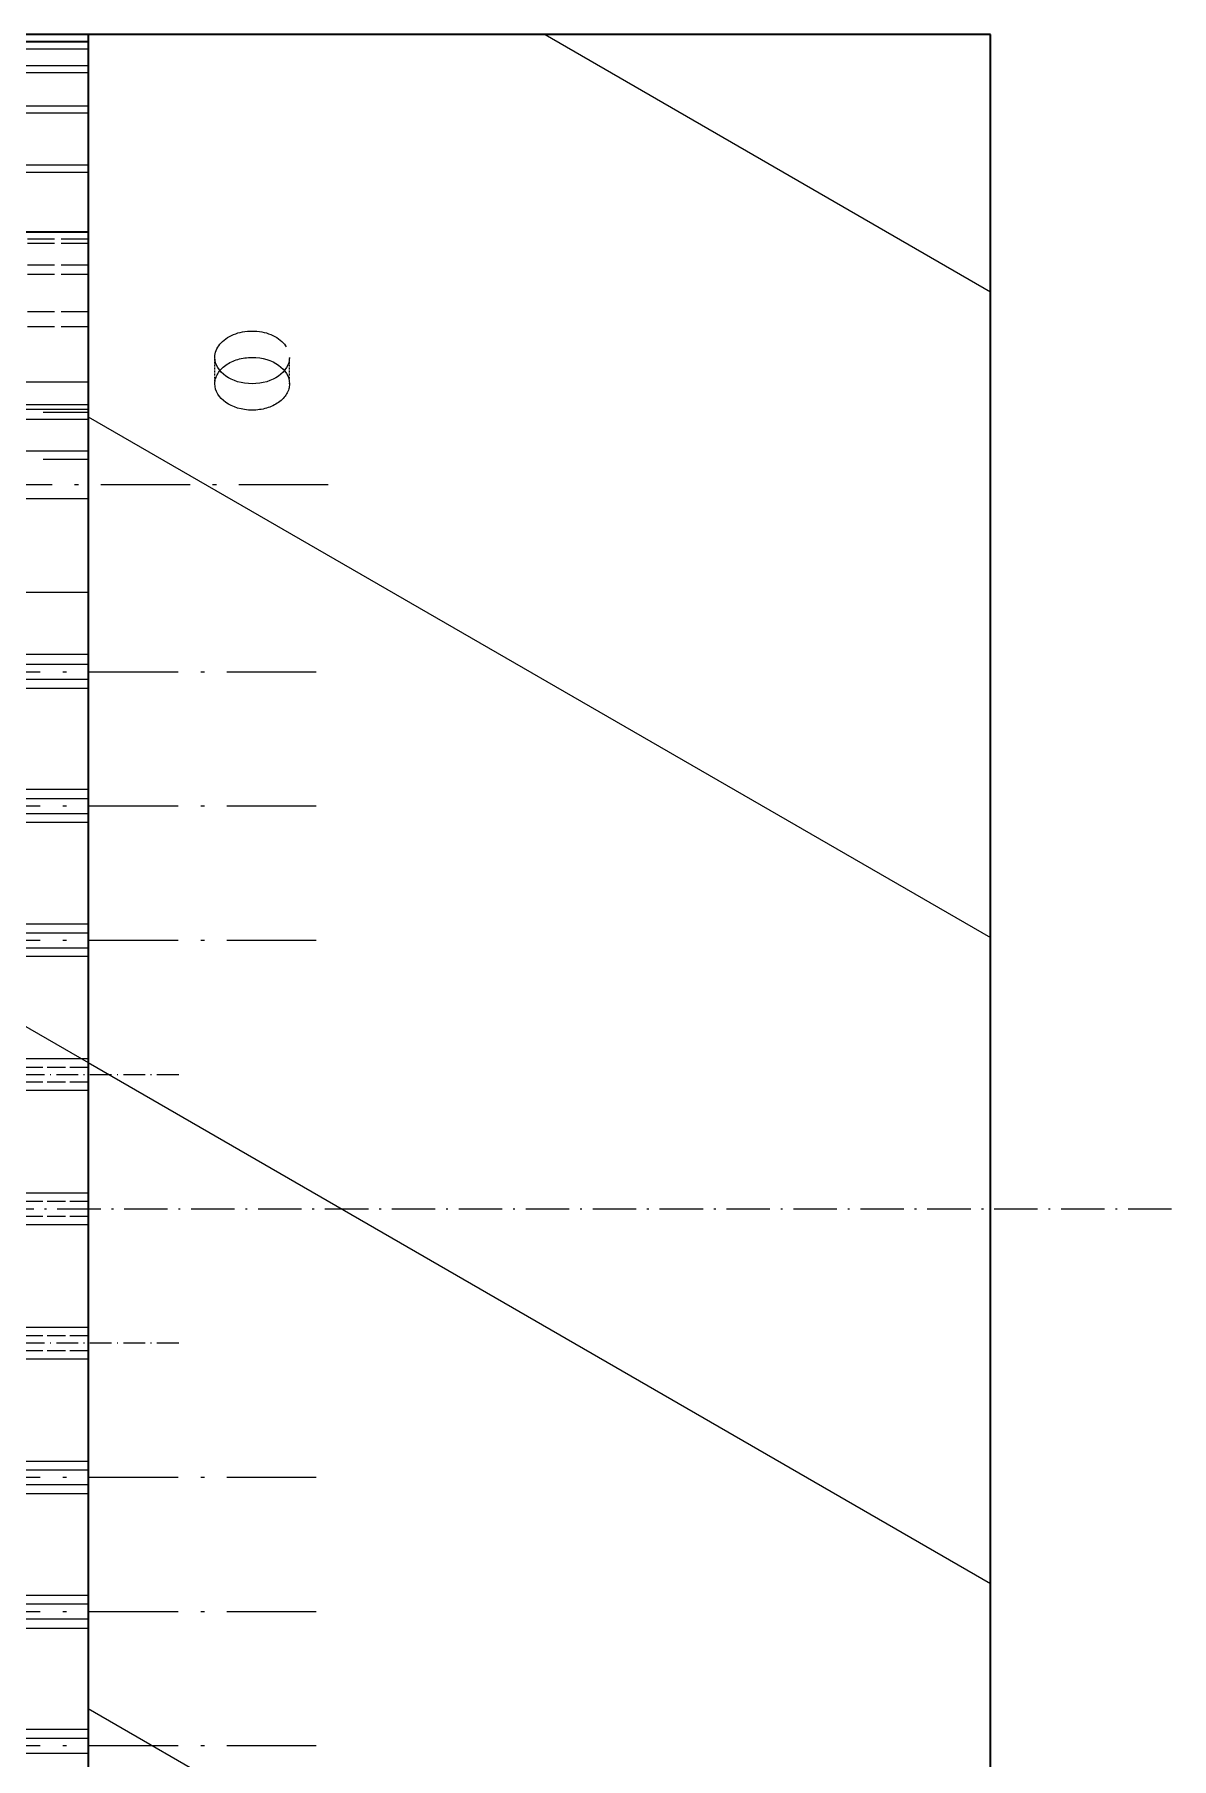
# Model space of a CAD drawing. Header units: millimetres. Extents: x 11998 to 41405, y 7807 to 28602.
# Drawn here: x 23135.1 to 23287.6, y 15451.1 to 15682.2 of the extents above; entities that cross this region are included whole.
import ezdxf

# ---------------------------------------------------------------- set-up
doc = ezdxf.new("R2010")
doc.units = ezdxf.units.MM
doc.linetypes.add('DASHDOT', pattern=[18.5, 12, -3, 0.5, -3])
doc.linetypes.add('DASHED', pattern=[15, 12, -3])

# ---------------------------------------------------------------- blocks, each defined once
blk = doc.blocks.new('A$C55E021B5')
at = {"color": 7, "lineweight": 35, "ltscale": 4.57764e-05}
for p, q in [((44.85, 628.61), (44.85, 628.59)), ((165.85, 628.59), (165.85, 628.61))]:
    blk.add_line(p, q, dxfattribs=at)
at = {"color": 7, "lineweight": 35, "ltscale": 0.201667}
for p, q in [((44.85, 628.61), (165.85, 628.61)), ((44.85, 628.59), (165.85, 628.59))]:
    blk.add_line(p, q, dxfattribs=at)
at = {"color": 7, "lineweight": 35}
for p, q in [((44.85, 313.64), (44.85, 628.59)), ((165.85, 628.59), (165.85, 313.64))]:
    blk.add_line(p, q, dxfattribs=at)
at = {"color": 7, "lineweight": 13, "ltscale": 0.114954}
blk.add_line((104.58, 628.59), (44.85, 594.1), dxfattribs=at)
at = {"color": 7, "linetype": 'DASHED', "lineweight": 13, "ltscale": 0.001594}
blk.add_line((165.85, 627.66), (165.85, 628.61), dxfattribs=at)
at = {"color": 7, "lineweight": 35, "ltscale": 0.21}
blk.add_line((165.85, 628.61), (291.85, 628.61), dxfattribs=at)
at = {"color": 7, "linetype": 'DASHED', "lineweight": 13}
for p, q in [((165.85, 627.66), (471.85, 627.66)), ((165.85, 627.57), (471.85, 627.57)), ((165.85, 626.62), (471.85, 626.62)), ((165.85, 626.62), (471.85, 626.62)), ((165.85, 624.42), (471.85, 624.42)), ((165.85, 623.46), (471.85, 623.46)), ((165.85, 623.46), (471.85, 623.46)), ((165.85, 619), (471.85, 619)), ((165.85, 618.04), (471.85, 618.04)), ((165.85, 618.04), (471.85, 618.04)), ((165.85, 611.07), (471.85, 611.07)), ((165.85, 610.11), (471.85, 610.11)), ((165.85, 610.11), (471.85, 610.11)), ((165.85, 581.99), (471.85, 581.99)), ((165.85, 578.96), (471.85, 578.96)), ((165.85, 578.33), (471.85, 578.33)), ((471.85, 577.95), (165.85, 577.95)), ((165.85, 576.96), (471.85, 576.96)), ((165.85, 572.75), (471.85, 572.75)), ((471.85, 571.67), (165.85, 571.67)), ((165.85, 566.32), (471.85, 566.32)), ((165.85, 553.76), (471.85, 553.76)), ((165.85, 545.47), (471.85, 545.47)), ((165.85, 544.11), (471.85, 544.11)), ((165.85, 542.11), (471.85, 542.11)), ((165.85, 540.89), (471.85, 540.89)), ((165.85, 527.36), (471.85, 527.36)), ((165.85, 526.11), (471.85, 526.11)), ((165.85, 524.11), (471.85, 524.11)), ((165.85, 522.95), (471.85, 522.95)), ((165.85, 509.29), (471.85, 509.29)), ((165.85, 508.11), (471.85, 508.11)), ((165.85, 506.11), (471.85, 506.11)), ((165.85, 504.99), (471.85, 504.99)), ((165.85, 491.25), (471.85, 491.25)), ((165.85, 487), (471.85, 487)), ((165.85, 473.23), (471.85, 473.23)), ((165.85, 469), (471.85, 469)), ((165.85, 455.22), (471.85, 455.22)), ((165.85, 450.98), (471.85, 450.98)), ((165.85, 437.24), (471.85, 437.24)), ((165.85, 436.11), (471.85, 436.11)), ((165.85, 434.11), (471.85, 434.11)), ((165.85, 432.93), (471.85, 432.93)), ((165.85, 419.27), (471.85, 419.27)), ((165.85, 418.11), (471.85, 418.11)), ((165.85, 416.11), (471.85, 416.11)), ((165.85, 414.86), (471.85, 414.86)), ((165.85, 401.34), (471.85, 401.34)), ((165.85, 400.11), (471.85, 400.11)), ((165.85, 398.11), (471.85, 398.11))]:
    blk.add_line(p, q, dxfattribs=at)
at = {"color": 7, "linetype": 'DASHED', "lineweight": 13, "ltscale": 0.042601}
blk.add_line((165.85, 627.66), (165.85, 602.1), dxfattribs=at)
at = {"color": 7, "lineweight": 13, "ltscale": 0.289167}
blk.add_line((165.85, 627.66), (339.35, 627.66), dxfattribs=at)
at = {"color": 7, "lineweight": 13, "ltscale": 0.371198}
blk.add_line((358.73, 602.11), (165.85, 490.75), dxfattribs=at)
at = {"color": 7, "linetype": 'DASHED', "lineweight": 13, "ltscale": 0.21025}
blk.add_line((165.85, 602.1), (292, 602.1), dxfattribs=at)
at = {"color": 7, "linetype": 'DASHED', "lineweight": 13, "ltscale": 2.63214e-05}
blk.add_line((165.85, 602.08), (165.85, 602.1), dxfattribs=at)
at = {"color": 7, "lineweight": 35, "ltscale": 0.21025}
blk.add_line((165.85, 602.1), (292, 602.1), dxfattribs=at)
at = {"color": 7, "lineweight": 35, "ltscale": 0.436557}
blk.add_line((165.85, 602.08), (165.85, 340.15), dxfattribs=at)
at = {"color": 7, "lineweight": 35, "ltscale": 0.210486}
blk.add_line((165.85, 602.08), (292.14, 602.08), dxfattribs=at)
at = {"color": 7, "linetype": 'DASHED', "lineweight": 13, "ltscale": 0.3}
for p, q in [((165.85, 601.15), (345.85, 601.15)), ((165.85, 600.56), (345.85, 600.56)), ((165.85, 597.66), (345.85, 597.66)), ((165.85, 596.43), (345.85, 596.43)), ((165.85, 591.42), (345.85, 591.42)), ((165.85, 589.42), (345.85, 589.42))]:
    blk.add_line(p, q, dxfattribs=at)
at = {"color": 7, "linetype": 'DASHED', "lineweight": 13, "ltscale": 0.005893}
for p, q in [((138.85, 581.77), (138.85, 585.31)), ((148.85, 581.77), (148.85, 585.31))]:
    blk.add_line(p, q, dxfattribs=at)
at = {"color": 7, "lineweight": 13, "ltscale": 0.232865}
for p, q in [((165.85, 577.36), (44.85, 507.5)), ((165.85, 490.75), (44.85, 420.89)), ((165.85, 404.15), (44.85, 334.29))]:
    blk.add_line(p, q, dxfattribs=at)
at = {"color": 7, "linetype": 'DASHDOT', "lineweight": 13}
for p, q in [((133.65, 568.23), (520.05, 568.23)), ((135.25, 543.11), (502.45, 543.11)), ((135.25, 525.11), (502.45, 525.11)), ((135.25, 507.11), (502.45, 507.11)), ((135.25, 435.11), (502.45, 435.11)), ((135.25, 417.11), (502.45, 417.11)), ((135.25, 399.11), (502.45, 399.11))]:
    blk.add_line(p, q, dxfattribs=at)
at = {"color": 7, "linetype": 'DASHED', "lineweight": 13, "ltscale": 0.2025}
for p, q in [((165.85, 490.11), (287.35, 490.11)), ((165.85, 488.11), (287.35, 488.11)), ((165.85, 472.11), (287.35, 472.11)), ((165.85, 470.11), (287.35, 470.11)), ((165.85, 454.11), (287.35, 454.11)), ((165.85, 452.11), (287.35, 452.11))]:
    blk.add_line(p, q, dxfattribs=at)
at = {"color": 7, "linetype": 'DASHDOT', "lineweight": 13, "ltscale": 0.243001}
for p, q in [((153.7, 489.11), (299.5, 489.11)), ((153.7, 453.11), (299.5, 453.11))]:
    blk.add_line(p, q, dxfattribs=at)
at = {"color": 7, "linetype": 'DASHDOT', "lineweight": 13, "ltscale": 0.485001}
blk.add_line((20.6, 471.11), (311.6, 471.11), dxfattribs=at)
at = {"color": 7, "linetype": 'DASHED', "lineweight": 13}
for centre, major_axis, start_param, end_param in [((143.85, 585.31), (5, 0), 6.283185, 9.424778), ((143.85, 581.77), (-5, 0), 4.712389, 6.283185), ((143.85, 585.31), (5, 0), 3.141593, 4.712389), ((143.85, 581.77), (5, 0), 6.283185, 7.853982), ((143.85, 585.31), (5, 0), 4.712389, 6.283185), ((143.85, 581.77), (-5, 0), 6.283185, 7.853982), ((143.85, 581.77), (5, 0), 4.712389, 6.283185)]:
    blk.add_ellipse(centre, major_axis=major_axis, ratio=0.707107, start_param=start_param, end_param=end_param, dxfattribs=at)
blk = doc.blocks.new('1')
at = {"xscale": -1}
blk.add_blockref('A$C55E021B5', (23308.16, 15053.63), dxfattribs=at)

msp = doc.modelspace()

# ---------------------------------------------------------------- block references
msp.add_blockref('1', (0, 0))

doc.saveas('drawing.dxf')
